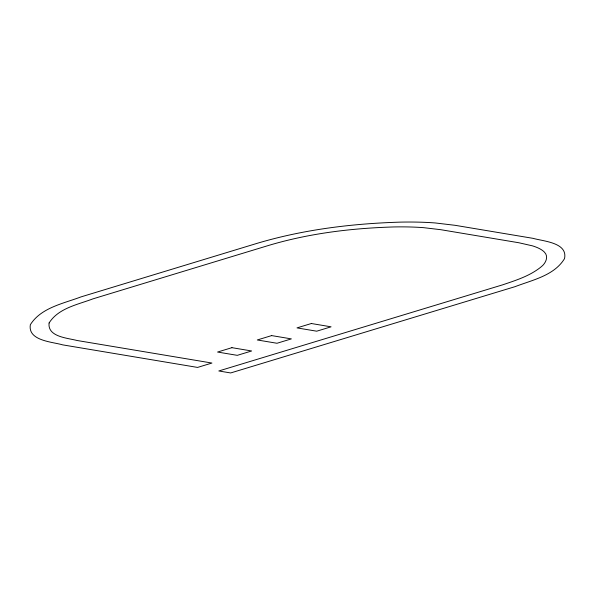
<?xml version="1.0" encoding="UTF-8"?>
<svg xmlns="http://www.w3.org/2000/svg" width="595" height="595" viewBox="0 0 595 595"><rect width="100%" height="100%" fill="white"/><g stroke="black" fill="none" stroke-linecap="round" stroke-linejoin="round"><path stroke-width="0.89" d="M49.095 322.988C47.34 336.919 67.51 337.96 77.03 340.489L211.946 363.047L197.562 367.42L62.654 344.862C52.219 341.783 27.675 340.838 30.345 324.699C41.085 307.6 63.442 303.562 81.069 296.875L257.226 243.303C303.673 229.484 352.18 223.571 400.517 222.121A133.198 30.419 -6.8 0 1 435.265 222.961L455.101 225.312L533.157 238.364C543.391 241.317 567.987 242.552 564.529 258.617C554.22 275.611 532.376 279.992 515.069 286.656L230.659 372.953L218.782 370.968L502.671 284.827C516.177 280.252 530.316 275.82 541.472 266.582C545.712 263.243 548.94 256.586 544.403 252.131A115.958 26.478 -6.8 0 0 532.421 245.839L518.78 242.738L440.716 229.685L423.588 227.662A115.4 26.351 -6.8 0 0 393.444 226.955C351.504 228.242 309.407 233.314 269.104 245.289L92.954 298.861C77.692 304.64 58.355 308.173 49.095 322.988M231.924 347.673L217.547 352.047L237.279 355.341L251.655 350.976L231.924 347.673M271.647 335.595L257.271 339.968L276.995 343.263L291.379 338.89L271.647 335.595M311.356 323.516L296.979 327.89L316.711 331.192L331.088 326.819L311.356 323.516"/></g></svg>
